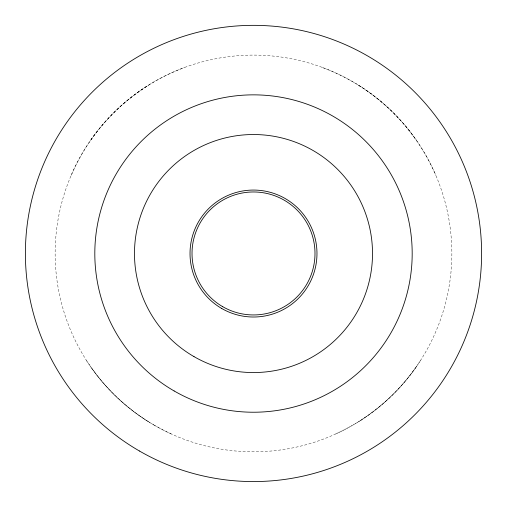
<?xml version="1.0" encoding="UTF-8"?>
<svg xmlns="http://www.w3.org/2000/svg" width="507" height="507" viewBox="0 0 507 507"><rect width="100%" height="100%" fill="white"/><g stroke="black" fill="none" stroke-linecap="round" stroke-linejoin="round"><path stroke-width="0.38" stroke-dasharray="2.54 1.9" d="M71.221 175.295C92.204 125.869 134.14 85.911 184.611 67.513M420.366 360.699C399.972 392.507 370.294 418.243 335.9 433.891M90.696 140.147C106.071 118.207 125.818 99.34 148.576 85.189M416.304 366.776C400.961 388.761 381.156 407.577 358.424 421.792M322.389 67.513C360.128 81.418 393.356 107.116 416.304 140.147M171.1 433.891C136.706 418.243 107.028 392.507 86.634 360.699M358.424 85.189C392.608 106.4 419.948 138.316 435.779 175.295M148.576 421.792C125.844 407.577 106.039 388.761 90.696 366.776M154.324 425.24A198.357 198.357 0 0 0 451.857 253.462A198.357 198.357 0 0 0 154.324 81.678A198.357 198.357 0 0 0 154.324 425.24"/><path stroke-width="0.76" d="M139.444 451.008A228.112 228.112 0 0 0 481.612 253.462A228.112 228.112 0 0 0 139.444 55.909A228.112 228.112 0 0 0 139.444 451.008M174.155 390.967A158.685 158.685 0 0 0 412.185 253.538A158.685 158.685 0 0 0 174.155 116.116A158.685 158.685 0 0 0 174.155 390.967M222.757 306.71A61.493 61.493 0 0 0 314.993 253.462A61.493 61.493 0 0 0 222.757 200.208A61.493 61.493 0 0 0 222.757 306.71M193.991 356.611A119.012 119.012 0 0 0 372.512 253.538A119.012 119.012 0 0 0 193.991 150.471A119.012 119.012 0 0 0 193.991 356.611M221.762 308.51A63.476 63.476 0 0 0 316.976 253.538A63.476 63.476 0 0 0 221.762 198.567A63.476 63.476 0 0 0 221.762 308.51"/></g></svg>
